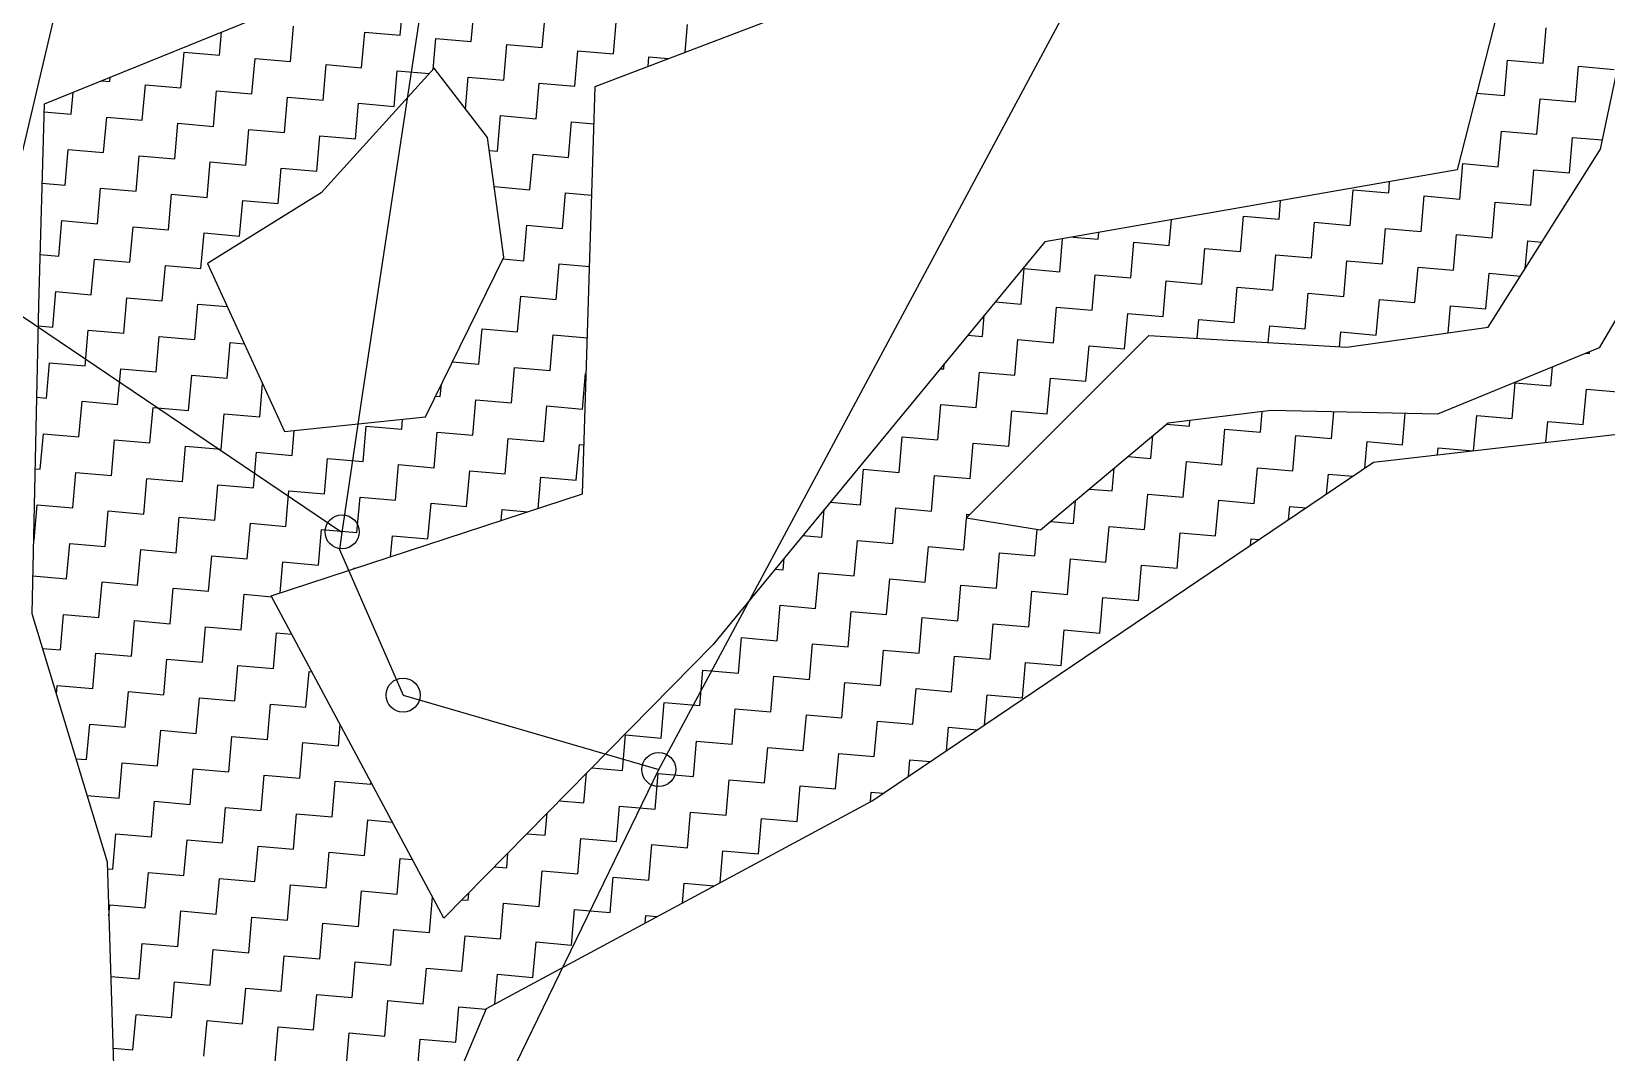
# Model space of a CAD drawing. Header units: metres. Extents: x 302356 to 305648, y 1939949 to 1943623.
# Drawn here: x 302763.8 to 302979.3, y 1943161.7 to 1943301.4 of the extents above; entities that cross this region are included whole.
import ezdxf

# ---------------------------------------------------------------- set-up
doc = ezdxf.new("R2010")
doc.units = ezdxf.units.M
for name, color, linetype in [('POLY_HATCH', 12, 'Continuous'), ('POLY_PARCEL', 6, 'Continuous'), ('POLY_WATER', 4, 'Continuous')]:
    doc.layers.add(name, color=color, linetype=linetype)

msp = doc.modelspace()

# ---------------------------------------------------------------- linework, layer by layer
for centre in [(302806.31, 1943232.96), (302814.65, 1943210.62), (302849.64, 1943200.43)]:
    msp.add_circle(centre, 2.33)
at = {"layer": 'POLY_HATCH', "ltscale": 10}
for p, q in [((302978.51, 1943285.35), (302987.24, 1943326.51)), ((302818.92, 1943296.4), (302803.46, 1943279.36)), ((302826.19, 1943286.94), (302818.92, 1943296.4)), ((302828.44, 1943270.57), (302826.19, 1943286.94)), ((302963.14, 1943260.95), (302978.51, 1943285.35)), ((302993.05, 1943283.35), (302978.35, 1943258.16)), ((302803.46, 1943279.36), (302787.91, 1943269.69)), ((302787.91, 1943269.69), (302798.41, 1943246.71)), ((302817.71, 1943248.71), (302828.44, 1943270.57)), ((302891.72, 1943234.81), (302916.7, 1943259.85)), ((302916.7, 1943259.85), (302943.78, 1943258.22)), ((302943.78, 1943258.22), (302963.14, 1943260.95)), ((302978.35, 1943258.16), (302956.22, 1943249.05)), ((302798.41, 1943246.71), (302817.71, 1943248.71)), ((302933.46, 1943249.56), (302919.33, 1943247.85)), ((302956.22, 1943249.05), (302933.46, 1943249.56)), ((302919.33, 1943247.85), (302901.87, 1943233.19)), ((302901.87, 1943233.19), (302891.72, 1943234.81))]:
    msp.add_line(p, q, dxfattribs=at)
at = {"layer": 'POLY_HATCH'}
for p, q in [((302967.64, 1943316.81), (302958.89, 1943282.49)), ((302840.94, 1943293.89), (302889.17, 1943312.3)), ((302801.37, 1943306.02), (302765.53, 1943291.49)), ((302839.21, 1943238.17), (302840.94, 1943293.89)), ((302765.53, 1943291.49), (302764.78, 1943263.98)), ((302958.89, 1943282.49), (302902.47, 1943272.63)), ((302902.47, 1943272.63), (302857.02, 1943217.48)), ((302764.78, 1943263.98), (302763.87, 1943221.77)), ((302947.47, 1943242.49), (302995.23, 1943247.97)), ((302878.86, 1943196.16), (302947.47, 1943242.49)), ((302796.62, 1943224.21), (302839.21, 1943238.17)), ((302820.25, 1943180.09), (302796.62, 1943224.21)), ((302763.87, 1943221.77), (302774.15, 1943187.78)), ((302857.02, 1943217.48), (302820.25, 1943180.09)), ((302826.05, 1943167.75), (302878.86, 1943196.16)), ((302774.15, 1943187.78), (302775.14, 1943156.81)), ((302803.61, 1943114.35), (302826.05, 1943167.75))]:
    msp.add_line(p, q, dxfattribs=at)
at = {"layer": 'POLY_HATCH', "linetype": 'Continuous', "ltscale": 10}
for p, q in [((302814.27, 1943300.91), (302814.69, 1943305.77)), ((302823.99, 1943300.06), (302824.41, 1943304.93)), ((302799.26, 1943297.32), (302799.68, 1943302.18)), ((302833.71, 1943299.22), (302834.13, 1943304.08)), ((302843.43, 1943298.37), (302843.85, 1943303.23)), ((302853.25, 1943298.59), (302853.58, 1943302.39)), ((302789.54, 1943298.17), (302789.81, 1943301.33)), ((302808.98, 1943296.47), (302809.4, 1943301.33)), ((302809.4, 1943301.33), (302814.27, 1943300.91)), ((302818.75, 1943296.22), (302819.13, 1943300.49)), ((302819.13, 1943300.49), (302823.99, 1943300.06)), ((302970.66, 1943297.09), (302971.09, 1943301.95)), ((302784.25, 1943293.73), (302784.68, 1943298.59)), ((302784.68, 1943298.59), (302789.54, 1943298.17)), ((302793.97, 1943292.88), (302794.4, 1943297.74)), ((302794.4, 1943297.74), (302799.26, 1943297.32)), ((302828.43, 1943294.78), (302828.85, 1943299.64)), ((302828.85, 1943299.64), (302833.71, 1943299.22)), ((302838.15, 1943293.93), (302838.57, 1943298.8)), ((302838.57, 1943298.8), (302843.43, 1943298.37)), ((302848.18, 1943296.65), (302848.29, 1943297.95)), ((302848.29, 1943297.95), (302850.97, 1943297.72)), ((302803.7, 1943292.04), (302804.12, 1943296.9)), ((302804.12, 1943296.9), (302808.98, 1943296.47)), ((302813.42, 1943291.19), (302813.84, 1943296.05)), ((302813.84, 1943296.05), (302818.26, 1943295.67)), ((302965.38, 1943292.65), (302965.8, 1943297.51)), ((302965.8, 1943297.51), (302970.66, 1943297.09)), ((302975.1, 1943291.81), (302975.52, 1943296.67)), ((302975.52, 1943296.67), (302980.39, 1943296.24)), ((302773.38, 1943294.68), (302774.53, 1943294.58)), ((302774.53, 1943294.58), (302774.58, 1943295.16)), ((302778.97, 1943289.29), (302779.39, 1943294.15)), ((302779.39, 1943294.15), (302784.25, 1943293.73)), ((302823.19, 1943290.85), (302823.56, 1943295.2)), ((302823.56, 1943295.2), (302828.43, 1943294.78)), ((302832.86, 1943289.5), (302833.29, 1943294.36)), ((302833.29, 1943294.36), (302838.15, 1943293.93)), ((302769.25, 1943290.14), (302769.5, 1943293.1)), ((302788.69, 1943288.44), (302789.11, 1943293.31)), ((302789.11, 1943293.31), (302793.97, 1943292.88)), ((302798.41, 1943287.6), (302798.84, 1943292.46)), ((302798.84, 1943292.46), (302803.7, 1943292.04)), ((302808.13, 1943286.75), (302808.56, 1943291.61)), ((302808.56, 1943291.61), (302813.42, 1943291.19)), ((302961.56, 1943292.98), (302965.38, 1943292.65)), ((302969.82, 1943287.37), (302970.24, 1943292.23)), ((302970.24, 1943292.23), (302975.1, 1943291.81)), ((302765.5, 1943290.46), (302769.25, 1943290.14)), ((302773.68, 1943284.85), (302774.11, 1943289.71)), ((302774.11, 1943289.71), (302778.97, 1943289.29)), ((302827.58, 1943285.06), (302828, 1943289.92)), ((302828, 1943289.92), (302832.86, 1943289.5)), ((302837.3, 1943284.21), (302837.72, 1943289.07)), ((302837.72, 1943289.07), (302840.78, 1943288.81)), ((302783.41, 1943284.01), (302783.83, 1943288.87)), ((302783.83, 1943288.87), (302788.69, 1943288.44)), ((302793.13, 1943283.16), (302793.55, 1943288.02)), ((302793.55, 1943288.02), (302798.41, 1943287.6)), ((302802.85, 1943282.31), (302803.27, 1943287.17)), ((302803.27, 1943287.17), (302808.13, 1943286.75)), ((302964.53, 1943282.93), (302964.96, 1943287.79)), ((302964.96, 1943287.79), (302969.82, 1943287.37)), ((302974.25, 1943282.08), (302974.68, 1943286.94)), ((302974.68, 1943286.94), (302978.77, 1943286.59)), ((302768.4, 1943280.42), (302768.82, 1943285.28)), ((302768.82, 1943285.28), (302773.68, 1943284.85)), ((302826.44, 1943285.16), (302827.58, 1943285.06)), ((302778.12, 1943279.57), (302778.55, 1943284.43)), ((302778.55, 1943284.43), (302783.41, 1943284.01)), ((302787.84, 1943278.72), (302788.27, 1943283.58)), ((302788.27, 1943283.58), (302793.13, 1943283.16)), ((302797.57, 1943277.88), (302797.99, 1943282.74)), ((302797.99, 1943282.74), (302802.85, 1943282.31)), ((302832.02, 1943279.77), (302832.44, 1943284.64)), ((302832.44, 1943284.64), (302837.3, 1943284.21)), ((302959.25, 1943278.49), (302959.67, 1943283.35)), ((302959.67, 1943283.35), (302964.53, 1943282.93)), ((302765.23, 1943280.69), (302768.4, 1943280.42)), ((302949.53, 1943279.34), (302949.66, 1943280.88)), ((302968.97, 1943277.65), (302969.39, 1943282.51)), ((302969.39, 1943282.51), (302974.25, 1943282.08)), ((302772.84, 1943275.13), (302773.26, 1943279.99)), ((302773.26, 1943279.99), (302778.12, 1943279.57)), ((302782.56, 1943274.28), (302782.98, 1943279.15)), ((302782.98, 1943279.15), (302787.84, 1943278.72)), ((302792.28, 1943273.44), (302792.71, 1943278.3)), ((302792.71, 1943278.3), (302797.57, 1943277.88)), ((302827.14, 1943280.04), (302827.16, 1943280.2)), ((302827.16, 1943280.2), (302832.02, 1943279.77)), ((302836.45, 1943274.49), (302836.88, 1943279.35)), ((302836.88, 1943279.35), (302840.48, 1943279.04)), ((302934.52, 1943275.75), (302934.74, 1943278.27)), ((302944.24, 1943274.9), (302944.67, 1943279.76)), ((302944.67, 1943279.76), (302949.53, 1943279.34)), ((302953.96, 1943274.05), (302954.39, 1943278.92)), ((302954.39, 1943278.92), (302959.25, 1943278.49)), ((302929.24, 1943271.31), (302929.66, 1943276.17)), ((302929.66, 1943276.17), (302934.52, 1943275.75)), ((302963.69, 1943273.21), (302964.11, 1943278.07)), ((302964.11, 1943278.07), (302968.97, 1943277.65)), ((302767.55, 1943270.69), (302767.98, 1943275.55)), ((302767.98, 1943275.55), (302772.84, 1943275.13)), ((302777.28, 1943269.85), (302777.7, 1943274.71)), ((302777.7, 1943274.71), (302782.56, 1943274.28)), ((302831.17, 1943270.05), (302831.59, 1943274.91)), ((302831.59, 1943274.91), (302836.45, 1943274.49)), ((302919.51, 1943272.16), (302919.82, 1943275.66)), ((302938.96, 1943270.46), (302939.38, 1943275.32)), ((302939.38, 1943275.32), (302944.24, 1943274.9)), ((302948.68, 1943269.62), (302949.1, 1943274.48)), ((302949.1, 1943274.48), (302953.96, 1943274.05)), ((302787, 1943269), (302787.42, 1943273.86)), ((302787.42, 1943273.86), (302792.28, 1943273.44)), ((302904.51, 1943268.56), (302904.9, 1943273.06)), ((302906.32, 1943273.3), (302909.79, 1943273)), ((302909.79, 1943273), (302909.87, 1943273.93)), ((302914.23, 1943267.72), (302914.65, 1943272.58)), ((302914.65, 1943272.58), (302919.51, 1943272.16)), ((302958.4, 1943268.77), (302958.83, 1943273.63)), ((302958.83, 1943273.63), (302963.69, 1943273.21)), ((302968.22, 1943269.01), (302968.55, 1943272.78)), ((302968.55, 1943272.78), (302970.49, 1943272.62)), ((302764.97, 1943270.92), (302767.55, 1943270.69)), ((302771.99, 1943265.41), (302772.41, 1943270.27)), ((302772.41, 1943270.27), (302777.28, 1943269.85)), ((302828.31, 1943270.3), (302831.17, 1943270.05)), ((302923.95, 1943266.87), (302924.38, 1943271.73)), ((302924.38, 1943271.73), (302929.24, 1943271.31)), ((302933.67, 1943266.03), (302934.1, 1943270.89)), ((302934.1, 1943270.89), (302938.96, 1943270.46)), ((302943.4, 1943265.18), (302943.82, 1943270.04)), ((302943.82, 1943270.04), (302948.68, 1943269.62)), ((302781.71, 1943264.56), (302782.14, 1943269.42)), ((302782.14, 1943269.42), (302787, 1943269)), ((302835.61, 1943264.77), (302836.03, 1943269.63)), ((302836.03, 1943269.63), (302840.18, 1943269.27)), ((302899.22, 1943264.13), (302899.65, 1943268.99)), ((302899.65, 1943268.99), (302904.51, 1943268.56)), ((302908.95, 1943263.28), (302909.37, 1943268.14)), ((302909.37, 1943268.14), (302914.23, 1943267.72)), ((302953.12, 1943264.33), (302953.54, 1943269.19)), ((302953.54, 1943269.19), (302958.4, 1943268.77)), ((302962.84, 1943263.49), (302963.26, 1943268.35)), ((302963.26, 1943268.35), (302967.57, 1943267.97)), ((302766.71, 1943260.97), (302767.13, 1943265.83)), ((302767.13, 1943265.83), (302771.99, 1943265.41)), ((302918.67, 1943262.43), (302919.09, 1943267.3)), ((302919.09, 1943267.3), (302923.95, 1943266.87)), ((302928.39, 1943261.59), (302928.81, 1943266.45)), ((302928.81, 1943266.45), (302933.67, 1943266.03)), ((302938.11, 1943260.74), (302938.53, 1943265.6)), ((302938.53, 1943265.6), (302943.4, 1943265.18)), ((302776.43, 1943260.13), (302776.85, 1943264.99)), ((302776.85, 1943264.99), (302781.71, 1943264.56)), ((302786.15, 1943259.28), (302786.57, 1943264.14)), ((302786.57, 1943264.14), (302790.6, 1943263.79)), ((302830.32, 1943260.33), (302830.75, 1943265.19)), ((302830.75, 1943265.19), (302835.61, 1943264.77)), ((302895.71, 1943264.43), (302899.22, 1943264.13)), ((302903.66, 1943258.84), (302904.08, 1943263.7)), ((302904.08, 1943263.7), (302908.95, 1943263.28)), ((302947.83, 1943259.89), (302948.26, 1943264.76)), ((302948.26, 1943264.76), (302953.12, 1943264.33)), ((302957.65, 1943260.18), (302957.98, 1943263.91)), ((302957.98, 1943263.91), (302962.84, 1943263.49)), ((302764.72, 1943261.15), (302766.71, 1943260.97)), ((302893.94, 1943259.69), (302894.19, 1943262.59)), ((302913.38, 1943258), (302913.81, 1943262.86)), ((302913.81, 1943262.86), (302918.67, 1943262.43)), ((302923.31, 1943259.45), (302923.53, 1943262.01)), ((302923.53, 1943262.01), (302928.39, 1943261.59)), ((302933.05, 1943258.87), (302933.25, 1943261.16)), ((302933.25, 1943261.16), (302938.11, 1943260.74)), ((302771.14, 1943255.69), (302771.57, 1943260.55)), ((302771.57, 1943260.55), (302776.43, 1943260.13)), ((302780.87, 1943254.84), (302781.29, 1943259.7)), ((302781.29, 1943259.7), (302786.15, 1943259.28)), ((302790.59, 1943253.99), (302791.01, 1943258.86)), ((302791.01, 1943258.86), (302792.93, 1943258.69)), ((302825.04, 1943255.89), (302825.46, 1943260.75)), ((302825.46, 1943260.75), (302830.32, 1943260.33)), ((302834.76, 1943255.05), (302835.18, 1943259.91)), ((302835.18, 1943259.91), (302839.87, 1943259.5)), ((302891.95, 1943259.86), (302893.94, 1943259.69)), ((302898.38, 1943254.41), (302898.8, 1943259.27)), ((302898.8, 1943259.27), (302903.66, 1943258.84)), ((302942.8, 1943258.28), (302942.97, 1943260.32)), ((302942.97, 1943260.32), (302947.83, 1943259.89)), ((302908.1, 1943253.56), (302908.52, 1943258.42)), ((302908.52, 1943258.42), (302913.38, 1943258)), ((302976.51, 1943257.4), (302977, 1943257.36)), ((302977, 1943257.36), (302977.02, 1943257.61)), ((302765.86, 1943251.25), (302766.28, 1943256.11)), ((302766.28, 1943256.11), (302771.14, 1943255.69)), ((302775.58, 1943250.4), (302776.01, 1943255.26)), ((302776.01, 1943255.26), (302780.87, 1943254.84)), ((302821.4, 1943256.21), (302825.04, 1943255.89)), ((302829.48, 1943250.61), (302829.9, 1943255.47)), ((302829.9, 1943255.47), (302834.76, 1943255.05)), ((302839.2, 1943249.76), (302839.62, 1943254.62)), ((302839.62, 1943254.62), (302839.72, 1943254.61)), ((302888.18, 1943255.29), (302888.66, 1943255.25)), ((302888.66, 1943255.25), (302888.72, 1943255.94)), ((302893.09, 1943249.97), (302893.52, 1943254.83)), ((302893.52, 1943254.83), (302898.38, 1943254.41)), ((302971.72, 1943252.92), (302971.94, 1943255.52)), ((302785.3, 1943249.56), (302785.73, 1943254.42)), ((302785.73, 1943254.42), (302790.59, 1943253.99)), ((302795.03, 1943248.71), (302795.42, 1943253.25)), ((302819.75, 1943251.46), (302819.9, 1943253.17)), ((302902.81, 1943249.12), (302903.24, 1943253.98)), ((302903.24, 1943253.98), (302908.1, 1943253.56)), ((302966.43, 1943248.48), (302966.85, 1943253.34)), ((302966.85, 1943253.34), (302971.72, 1943252.92)), ((302976.15, 1943247.63), (302976.58, 1943252.49)), ((302976.58, 1943252.49), (302981.44, 1943252.07)), ((302764.51, 1943251.37), (302765.86, 1943251.25)), ((302770.3, 1943245.97), (302770.72, 1943250.83)), ((302770.72, 1943250.83), (302775.58, 1943250.4)), ((302819.09, 1943251.51), (302819.75, 1943251.46)), ((302824.19, 1943246.17), (302824.62, 1943251.03)), ((302824.62, 1943251.03), (302829.48, 1943250.61)), ((302887.81, 1943245.53), (302888.23, 1943250.39)), ((302888.23, 1943250.39), (302893.09, 1943249.97)), ((302780.02, 1943245.12), (302780.44, 1943249.98)), ((302780.44, 1943249.98), (302785.3, 1943249.56)), ((302789.74, 1943244.27), (302790.17, 1943249.13)), ((302790.17, 1943249.13), (302795.03, 1943248.71)), ((302814.47, 1943247.02), (302814.59, 1943248.38)), ((302833.91, 1943245.32), (302834.34, 1943250.19)), ((302834.34, 1943250.19), (302839.2, 1943249.76)), ((302897.53, 1943244.68), (302897.95, 1943249.54)), ((302897.95, 1943249.54), (302902.81, 1943249.12)), ((302922.26, 1943247.43), (302922.33, 1943248.21)), ((302931.98, 1943246.58), (302932.23, 1943249.41)), ((302941.7, 1943245.73), (302942.02, 1943249.37)), ((302951.42, 1943244.89), (302951.8, 1943249.15)), ((302961.15, 1943244.06), (302961.57, 1943248.9)), ((302961.57, 1943248.9), (302966.43, 1943248.48)), ((302765.01, 1943241.53), (302765.44, 1943246.39)), ((302765.44, 1943246.39), (302770.3, 1943245.97)), ((302799.46, 1943243.43), (302799.76, 1943246.85)), ((302809.19, 1943242.58), (302809.61, 1943247.44)), ((302809.61, 1943247.44), (302814.47, 1943247.02)), ((302818.91, 1943241.73), (302819.33, 1943246.59)), ((302819.33, 1943246.59), (302824.19, 1943246.17)), ((302882.52, 1943241.09), (302882.95, 1943245.95)), ((302882.95, 1943245.95), (302887.81, 1943245.53)), ((302916.97, 1943242.99), (302917.25, 1943246.1)), ((302919.15, 1943247.7), (302922.26, 1943247.43)), ((302926.7, 1943242.14), (302927.12, 1943247)), ((302927.12, 1943247), (302931.98, 1943246.58)), ((302936.42, 1943241.3), (302936.84, 1943246.16)), ((302936.84, 1943246.16), (302941.7, 1943245.73)), ((302971.04, 1943245.19), (302971.29, 1943248.06)), ((302971.29, 1943248.06), (302976.15, 1943247.63)), ((302774.74, 1943240.68), (302775.16, 1943245.54)), ((302775.16, 1943245.54), (302780.02, 1943245.12)), ((302784.46, 1943239.83), (302784.88, 1943244.7)), ((302784.88, 1943244.7), (302789.74, 1943244.27)), ((302794.18, 1943238.99), (302794.6, 1943243.85)), ((302794.6, 1943243.85), (302799.46, 1943243.43)), ((302828.63, 1943240.89), (302829.05, 1943245.75)), ((302829.05, 1943245.75), (302833.91, 1943245.32)), ((302838.35, 1943240.04), (302838.78, 1943244.9)), ((302838.78, 1943244.9), (302839.42, 1943244.85)), ((302892.25, 1943240.25), (302892.67, 1943245.11)), ((302892.67, 1943245.11), (302897.53, 1943244.68)), ((302946.25, 1943241.66), (302946.56, 1943245.31)), ((302946.56, 1943245.31), (302951.42, 1943244.89)), ((302956.2, 1943243.49), (302956.29, 1943244.47)), ((302956.29, 1943244.47), (302961.07, 1943244.05)), ((302803.9, 1943238.14), (302804.33, 1943243)), ((302804.33, 1943243), (302809.19, 1943242.58)), ((302813.62, 1943237.3), (302814.05, 1943242.16)), ((302814.05, 1943242.16), (302818.91, 1943241.73)), ((302911.69, 1943238.55), (302911.96, 1943241.66)), ((302913.87, 1943243.26), (302916.97, 1943242.99)), ((302921.41, 1943237.71), (302921.84, 1943242.57)), ((302921.84, 1943242.57), (302926.7, 1943242.14)), ((302931.13, 1943236.86), (302931.56, 1943241.72)), ((302931.56, 1943241.72), (302936.42, 1943241.3)), ((302764.3, 1943241.59), (302765.01, 1943241.53)), ((302769.45, 1943236.24), (302769.88, 1943241.1)), ((302769.88, 1943241.1), (302774.74, 1943240.68)), ((302779.17, 1943235.4), (302779.6, 1943240.26)), ((302779.6, 1943240.26), (302784.46, 1943239.83)), ((302823.35, 1943236.45), (302823.77, 1943241.31)), ((302823.77, 1943241.31), (302828.63, 1943240.89)), ((302833.12, 1943236.17), (302833.49, 1943240.46)), ((302833.49, 1943240.46), (302838.35, 1943240.04)), ((302877.24, 1943236.65), (302877.66, 1943241.52)), ((302877.66, 1943241.52), (302882.52, 1943241.09)), ((302886.96, 1943235.81), (302887.39, 1943240.67)), ((302887.39, 1943240.67), (302892.25, 1943240.25)), ((302941.04, 1943238.14), (302941.28, 1943240.87)), ((302941.28, 1943240.87), (302944.65, 1943240.58)), ((302788.9, 1943234.55), (302789.32, 1943239.41)), ((302789.32, 1943239.41), (302794.18, 1943238.99)), ((302798.62, 1943233.7), (302799.04, 1943238.57)), ((302799.04, 1943238.57), (302803.9, 1943238.14)), ((302808.34, 1943232.86), (302808.76, 1943237.72)), ((302808.76, 1943237.72), (302813.62, 1943237.3)), ((302908.58, 1943238.82), (302911.69, 1943238.55)), ((302916.13, 1943233.27), (302916.55, 1943238.13)), ((302916.55, 1943238.13), (302921.41, 1943237.71)), ((302764.17, 1943231.81), (302764.59, 1943236.67)), ((302764.59, 1943236.67), (302769.45, 1943236.24)), ((302773.89, 1943230.96), (302774.31, 1943235.82)), ((302774.31, 1943235.82), (302779.17, 1943235.4)), ((302818.06, 1943232.01), (302818.49, 1943236.87)), ((302818.49, 1943236.87), (302823.35, 1943236.45)), ((302828.08, 1943234.52), (302828.21, 1943236.03)), ((302828.21, 1943236.03), (302831.73, 1943235.72)), ((302871.96, 1943232.22), (302872.29, 1943236)), ((302873.12, 1943237.01), (302877.24, 1943236.65)), ((302881.68, 1943231.37), (302882.1, 1943236.23)), ((302882.1, 1943236.23), (302886.96, 1943235.81)), ((302891.78, 1943234.87), (302891.82, 1943235.38)), ((302891.82, 1943235.38), (302892.25, 1943235.35)), ((302906.41, 1943234.11), (302906.68, 1943237.22)), ((302925.85, 1943232.42), (302926.27, 1943237.28)), ((302926.27, 1943237.28), (302931.13, 1943236.86)), ((302935.84, 1943234.63), (302936, 1943236.44)), ((302936, 1943236.44), (302938.23, 1943236.24)), ((302783.61, 1943230.11), (302784.03, 1943234.97)), ((302784.03, 1943234.97), (302788.9, 1943234.55)), ((302793.33, 1943229.27), (302793.76, 1943234.13)), ((302793.76, 1943234.13), (302798.62, 1943233.7)), ((302803.06, 1943228.42), (302803.48, 1943233.28)), ((302803.48, 1943233.28), (302808.34, 1943232.86)), ((302891.4, 1943230.52), (302891.77, 1943234.8)), ((302901.12, 1943229.68), (302901.43, 1943233.26)), ((302903.3, 1943234.39), (302906.41, 1943234.11)), ((302910.84, 1943228.83), (302911.27, 1943233.69)), ((302911.27, 1943233.69), (302916.13, 1943233.27)), ((302764.09, 1943231.81), (302764.17, 1943231.81)), ((302768.61, 1943226.52), (302769.03, 1943231.38)), ((302769.03, 1943231.38), (302773.89, 1943230.96)), ((302812.95, 1943229.56), (302813.2, 1943232.43)), ((302813.2, 1943232.43), (302818.06, 1943232.01)), ((302869.35, 1943232.44), (302871.96, 1943232.22)), ((302876.39, 1943226.93), (302876.82, 1943231.79)), ((302876.82, 1943231.79), (302881.68, 1943231.37)), ((302886.12, 1943226.09), (302886.54, 1943230.95)), ((302886.54, 1943230.95), (302891.4, 1943230.52)), ((302920.57, 1943227.98), (302920.99, 1943232.84)), ((302920.99, 1943232.84), (302925.85, 1943232.42)), ((302930.63, 1943231.12), (302930.71, 1943232)), ((302930.71, 1943232), (302931.8, 1943231.9)), ((302778.33, 1943225.68), (302778.75, 1943230.54)), ((302778.75, 1943230.54), (302783.61, 1943230.11)), ((302788.05, 1943224.83), (302788.47, 1943229.69)), ((302788.47, 1943229.69), (302793.33, 1943229.27)), ((302797.83, 1943224.6), (302798.19, 1943228.84)), ((302798.19, 1943228.84), (302803.06, 1943228.42)), ((302866.67, 1943227.78), (302866.81, 1943229.36)), ((302895.84, 1943225.24), (302896.26, 1943230.1)), ((302896.26, 1943230.1), (302901.12, 1943229.68)), ((302905.56, 1943224.39), (302905.98, 1943229.25)), ((302905.98, 1943229.25), (302910.84, 1943228.83)), ((302763.98, 1943226.92), (302768.61, 1943226.52)), ((302807.91, 1943227.91), (302807.92, 1943228)), ((302807.92, 1943228), (302808.12, 1943227.98)), ((302865.59, 1943227.87), (302866.67, 1943227.78)), ((302871.11, 1943222.49), (302871.53, 1943227.36)), ((302871.53, 1943227.36), (302876.39, 1943226.93)), ((302915.28, 1943223.55), (302915.7, 1943228.41)), ((302915.7, 1943228.41), (302920.57, 1943227.98)), ((302773.04, 1943221.24), (302773.47, 1943226.1)), ((302773.47, 1943226.1), (302778.33, 1943225.68)), ((302782.77, 1943220.39), (302783.19, 1943225.25)), ((302783.19, 1943225.25), (302788.05, 1943224.83)), ((302792.49, 1943219.54), (302792.91, 1943224.41)), ((302792.91, 1943224.41), (302796.69, 1943224.08)), ((302880.83, 1943221.65), (302881.25, 1943226.51)), ((302881.25, 1943226.51), (302886.12, 1943226.09)), ((302890.55, 1943220.8), (302890.98, 1943225.66)), ((302890.98, 1943225.66), (302895.84, 1943225.24)), ((302900.28, 1943219.95), (302900.7, 1943224.82)), ((302900.7, 1943224.82), (302905.56, 1943224.39)), ((302865.83, 1943218.06), (302866.25, 1943222.92)), ((302866.25, 1943222.92), (302871.11, 1943222.49)), ((302910, 1943219.11), (302910.42, 1943223.97)), ((302910.42, 1943223.97), (302915.28, 1943223.55)), ((302767.76, 1943216.8), (302768.18, 1943221.66)), ((302768.18, 1943221.66), (302773.04, 1943221.24)), ((302777.48, 1943215.95), (302777.9, 1943220.81)), ((302777.9, 1943220.81), (302782.77, 1943220.39)), ((302875.55, 1943217.21), (302875.97, 1943222.07)), ((302875.97, 1943222.07), (302880.83, 1943221.65)), ((302885.27, 1943216.36), (302885.69, 1943221.22)), ((302885.69, 1943221.22), (302890.55, 1943220.8)), ((302894.99, 1943215.52), (302895.41, 1943220.38)), ((302895.41, 1943220.38), (302900.28, 1943219.95)), ((302787.2, 1943215.11), (302787.63, 1943219.97)), ((302787.63, 1943219.97), (302792.49, 1943219.54)), ((302796.92, 1943214.26), (302797.35, 1943219.12)), ((302797.35, 1943219.12), (302799.44, 1943218.94)), ((302860.54, 1943213.62), (302860.96, 1943218.48)), ((302860.96, 1943218.48), (302865.83, 1943218.06)), ((302904.71, 1943214.67), (302905.14, 1943219.53)), ((302905.14, 1943219.53), (302910, 1943219.11)), ((302765.31, 1943217.01), (302767.76, 1943216.8)), ((302772.2, 1943211.52), (302772.62, 1943216.38)), ((302772.62, 1943216.38), (302777.48, 1943215.95)), ((302870.26, 1943212.77), (302870.69, 1943217.63)), ((302870.69, 1943217.63), (302875.55, 1943217.21)), ((302879.99, 1943211.93), (302880.41, 1943216.79)), ((302880.41, 1943216.79), (302885.27, 1943216.36)), ((302889.71, 1943211.08), (302890.13, 1943215.94)), ((302890.13, 1943215.94), (302894.99, 1943215.52)), ((302781.92, 1943210.67), (302782.34, 1943215.53)), ((302782.34, 1943215.53), (302787.2, 1943215.11)), ((302791.64, 1943209.82), (302792.06, 1943214.68)), ((302792.06, 1943214.68), (302796.92, 1943214.26)), ((302801.36, 1943208.98), (302801.79, 1943213.84)), ((302801.79, 1943213.84), (302802.19, 1943213.8)), ((302855.26, 1943209.18), (302855.68, 1943214.04)), ((302855.68, 1943214.04), (302860.54, 1943213.62)), ((302899.43, 1943210.23), (302899.85, 1943215.09)), ((302899.85, 1943215.09), (302904.71, 1943214.67)), ((302767.23, 1943210.68), (302767.34, 1943211.94)), ((302767.34, 1943211.94), (302772.2, 1943211.52)), ((302864.98, 1943208.33), (302865.4, 1943213.2)), ((302865.4, 1943213.2), (302870.26, 1943212.77)), ((302874.7, 1943207.49), (302875.12, 1943212.35)), ((302875.12, 1943212.35), (302879.99, 1943211.93)), ((302884.42, 1943206.64), (302884.85, 1943211.5)), ((302884.85, 1943211.5), (302889.71, 1943211.08)), ((302776.63, 1943206.23), (302777.06, 1943211.09)), ((302777.06, 1943211.09), (302781.92, 1943210.67)), ((302786.36, 1943205.38), (302786.78, 1943210.25)), ((302786.78, 1943210.25), (302791.64, 1943209.82)), ((302796.08, 1943204.54), (302796.5, 1943209.4)), ((302796.5, 1943209.4), (302801.36, 1943208.98)), ((302849.97, 1943204.74), (302850.4, 1943209.6)), ((302850.4, 1943209.6), (302855.26, 1943209.18)), ((302894.21, 1943206.52), (302894.57, 1943210.66)), ((302894.57, 1943210.66), (302899.43, 1943210.23)), ((302859.69, 1943203.9), (302860.12, 1943208.76)), ((302860.12, 1943208.76), (302864.98, 1943208.33)), ((302869.42, 1943203.05), (302869.84, 1943207.91)), ((302869.84, 1943207.91), (302874.7, 1943207.49)), ((302771.35, 1943201.79), (302771.77, 1943206.65)), ((302771.77, 1943206.65), (302776.63, 1943206.23)), ((302781.07, 1943200.95), (302781.5, 1943205.81)), ((302781.5, 1943205.81), (302786.36, 1943205.38)), ((302805.8, 1943203.69), (302806.05, 1943206.6)), ((302844.69, 1943200.31), (302845.11, 1943205.17)), ((302845.11, 1943205.17), (302849.97, 1943204.74)), ((302879.14, 1943202.2), (302879.56, 1943207.06)), ((302879.56, 1943207.06), (302884.42, 1943206.64)), ((302889, 1943203), (302889.28, 1943206.22)), ((302889.28, 1943206.22), (302893.25, 1943205.87)), ((302790.79, 1943200.1), (302791.22, 1943204.96)), ((302791.22, 1943204.96), (302796.08, 1943204.54)), ((302800.52, 1943199.25), (302800.94, 1943204.11)), ((302800.94, 1943204.11), (302805.8, 1943203.69)), ((302854.41, 1943199.46), (302854.83, 1943204.32)), ((302854.83, 1943204.32), (302859.69, 1943203.9)), ((302864.13, 1943198.61), (302864.56, 1943203.47)), ((302864.56, 1943203.47), (302869.42, 1943203.05)), ((302769.88, 1943201.92), (302771.35, 1943201.79)), ((302775.79, 1943196.51), (302776.21, 1943201.37)), ((302776.21, 1943201.37), (302781.07, 1943200.95)), ((302840.49, 1943200.67), (302844.69, 1943200.31)), ((302873.85, 1943197.77), (302874.28, 1943202.63)), ((302874.28, 1943202.63), (302879.14, 1943202.2)), ((302883.8, 1943199.49), (302884, 1943201.78)), ((302884, 1943201.78), (302886.83, 1943201.53)), ((302785.51, 1943195.66), (302785.93, 1943200.52)), ((302785.93, 1943200.52), (302790.79, 1943200.1)), ((302795.23, 1943194.82), (302795.66, 1943199.68)), ((302795.66, 1943199.68), (302800.52, 1943199.25)), ((302804.95, 1943193.97), (302805.38, 1943198.83)), ((302805.38, 1943198.83), (302810.24, 1943198.41)), ((302810.24, 1943198.41), (302810.27, 1943198.73)), ((302839.4, 1943195.87), (302839.76, 1943199.92)), ((302849.13, 1943195.02), (302849.55, 1943199.88)), ((302849.55, 1943199.88), (302854.41, 1943199.46)), ((302858.85, 1943194.17), (302859.27, 1943199.04)), ((302859.27, 1943199.04), (302864.13, 1943198.61)), ((302771.4, 1943196.89), (302775.79, 1943196.51)), ((302868.57, 1943193.33), (302868.99, 1943198.19)), ((302868.99, 1943198.19), (302873.85, 1943197.77)), ((302878.6, 1943196.01), (302878.72, 1943197.34)), ((302878.72, 1943197.34), (302880.4, 1943197.2)), ((302780.23, 1943191.22), (302780.65, 1943196.09)), ((302780.65, 1943196.09), (302785.51, 1943195.66)), ((302789.95, 1943190.38), (302790.37, 1943195.24)), ((302790.37, 1943195.24), (302795.23, 1943194.82)), ((302799.67, 1943189.53), (302800.09, 1943194.39)), ((302800.09, 1943194.39), (302804.95, 1943193.97)), ((302834.12, 1943191.43), (302834.38, 1943194.46)), ((302836.06, 1943196.16), (302839.4, 1943195.87)), ((302843.84, 1943190.58), (302844.27, 1943195.44)), ((302844.27, 1943195.44), (302849.13, 1943195.02)), ((302853.56, 1943189.74), (302853.99, 1943194.6)), ((302853.99, 1943194.6), (302858.85, 1943194.17)), ((302809.39, 1943188.69), (302809.81, 1943193.55)), ((302809.81, 1943193.55), (302813.2, 1943193.25)), ((302863.29, 1943188.89), (302863.71, 1943193.75)), ((302863.71, 1943193.75), (302868.57, 1943193.33)), ((302774.94, 1943186.79), (302775.36, 1943191.65)), ((302775.36, 1943191.65), (302780.23, 1943191.22)), ((302784.66, 1943185.94), (302785.09, 1943190.8)), ((302785.09, 1943190.8), (302789.95, 1943190.38)), ((302794.39, 1943185.09), (302794.81, 1943189.96)), ((302794.81, 1943189.96), (302799.67, 1943189.53)), ((302831.62, 1943191.65), (302834.12, 1943191.43)), ((302838.56, 1943186.15), (302838.98, 1943191.01)), ((302838.98, 1943191.01), (302843.84, 1943190.58)), ((302848.28, 1943185.3), (302848.7, 1943190.16)), ((302848.7, 1943190.16), (302853.56, 1943189.74)), ((302804.11, 1943184.25), (302804.53, 1943189.11)), ((302804.53, 1943189.11), (302809.39, 1943188.69)), ((302813.83, 1943183.4), (302814.25, 1943188.26)), ((302814.25, 1943188.26), (302815.95, 1943188.11)), ((302828.84, 1943186.99), (302829.01, 1943188.99)), ((302858.05, 1943184.96), (302858.42, 1943189.31)), ((302858.42, 1943189.31), (302863.29, 1943188.89)), ((302774.18, 1943186.85), (302774.94, 1943186.79)), ((302779.38, 1943181.5), (302779.8, 1943186.36)), ((302779.8, 1943186.36), (302784.66, 1943185.94)), ((302827.18, 1943187.14), (302828.84, 1943186.99)), ((302833.27, 1943181.71), (302833.7, 1943186.57)), ((302833.7, 1943186.57), (302838.56, 1943186.15)), ((302843, 1943180.86), (302843.42, 1943185.72)), ((302843.42, 1943185.72), (302848.28, 1943185.3)), ((302789.1, 1943180.66), (302789.52, 1943185.52)), ((302789.52, 1943185.52), (302794.39, 1943185.09)), ((302798.82, 1943179.81), (302799.25, 1943184.67)), ((302799.25, 1943184.67), (302804.11, 1943184.25)), ((302808.55, 1943178.96), (302808.97, 1943183.82)), ((302808.97, 1943183.82), (302813.83, 1943183.4)), ((302823.55, 1943182.55), (302823.64, 1943183.53)), ((302852.91, 1943182.19), (302853.14, 1943184.88)), ((302853.14, 1943184.88), (302857.23, 1943184.52)), ((302774.39, 1943180.42), (302774.52, 1943181.93)), ((302774.52, 1943181.93), (302779.38, 1943181.5)), ((302818.27, 1943178.12), (302818.69, 1943182.98)), ((302818.69, 1943182.98), (302818.71, 1943182.98)), ((302822.75, 1943182.62), (302823.55, 1943182.55)), ((302827.99, 1943177.27), (302828.41, 1943182.13)), ((302828.41, 1943182.13), (302833.27, 1943181.71)), ((302837.71, 1943176.42), (302838.13, 1943181.28)), ((302838.13, 1943181.28), (302843, 1943180.86)), ((302783.82, 1943176.22), (302784.24, 1943181.08)), ((302784.24, 1943181.08), (302789.1, 1943180.66)), ((302793.54, 1943175.37), (302793.96, 1943180.23)), ((302793.96, 1943180.23), (302798.82, 1943179.81)), ((302803.26, 1943174.53), (302803.68, 1943179.39)), ((302803.68, 1943179.39), (302808.55, 1943178.96)), ((302847.77, 1943179.43), (302847.86, 1943180.44)), ((302847.86, 1943180.44), (302849.4, 1943180.3)), ((302812.98, 1943173.68), (302813.41, 1943178.54)), ((302813.41, 1943178.54), (302818.27, 1943178.12)), ((302822.7, 1943172.83), (302823.13, 1943177.69)), ((302823.13, 1943177.69), (302827.99, 1943177.27)), ((302778.53, 1943171.78), (302778.96, 1943176.64)), ((302778.96, 1943176.64), (302783.82, 1943176.22)), ((302788.25, 1943170.93), (302788.68, 1943175.8)), ((302788.68, 1943175.8), (302793.54, 1943175.37)), ((302797.98, 1943170.09), (302798.4, 1943174.95)), ((302798.4, 1943174.95), (302803.26, 1943174.53)), ((302832.43, 1943171.99), (302832.85, 1943176.85)), ((302832.85, 1943176.85), (302837.71, 1943176.42)), ((302807.7, 1943169.24), (302808.12, 1943174.1)), ((302808.12, 1943174.1), (302812.98, 1943173.68)), ((302817.42, 1943168.39), (302817.84, 1943173.26)), ((302817.84, 1943173.26), (302822.7, 1943172.83)), ((302774.65, 1943172.12), (302778.53, 1943171.78)), ((302782.97, 1943166.5), (302783.39, 1943171.36)), ((302783.39, 1943171.36), (302788.25, 1943170.93)), ((302792.69, 1943165.65), (302793.12, 1943170.51)), ((302793.12, 1943170.51), (302797.98, 1943170.09)), ((302827.21, 1943168.37), (302827.57, 1943172.41)), ((302827.57, 1943172.41), (302832.43, 1943171.99)), ((302802.41, 1943164.8), (302802.84, 1943169.66)), ((302802.84, 1943169.66), (302807.7, 1943169.24)), ((302812.14, 1943163.96), (302812.56, 1943168.82)), ((302812.56, 1943168.82), (302817.42, 1943168.39)), ((302777.69, 1943162.06), (302778.11, 1943166.92)), ((302778.11, 1943166.92), (302782.97, 1943166.5)), ((302821.86, 1943163.11), (302822.28, 1943167.97)), ((302822.28, 1943167.97), (302826.01, 1943167.65)), ((302787.41, 1943161.21), (302787.83, 1943166.07)), ((302787.83, 1943166.07), (302792.69, 1943165.65)), ((302797.13, 1943160.37), (302797.55, 1943165.23)), ((302797.55, 1943165.23), (302802.41, 1943164.8)), ((302806.85, 1943159.52), (302807.28, 1943164.38)), ((302807.28, 1943164.38), (302812.14, 1943163.96)), ((302774.96, 1943162.3), (302777.69, 1943162.06)), ((302816.57, 1943158.67), (302817, 1943163.53)), ((302817, 1943163.53), (302821.86, 1943163.11))]:
    msp.add_line(p, q, dxfattribs=at)
at = {"layer": 'POLY_PARCEL'}
for p, q in [((302819.3, 1943319.24), (302809, 1943251.38)), ((302849.64, 1943200.43), (302909.37, 1943311.8)), ((302806.29, 1943232.85), (302757.99, 1943265.5)), ((302809, 1943251.38), (302806.29, 1943232.85)), ((302806.29, 1943232.85), (302805.95, 1943230.56)), ((302805.95, 1943230.56), (302814.65, 1943210.62)), ((302814.65, 1943210.62), (302849.64, 1943200.43)), ((302818.34, 1943135.98), (302849.64, 1943200.43))]:
    msp.add_line(p, q, dxfattribs=at)
at = {"layer": 'POLY_WATER'}
msp.add_line((302757.99, 1943265.5), (302798, 1943435.89), dxfattribs=at)

doc.saveas('drawing.dxf')
